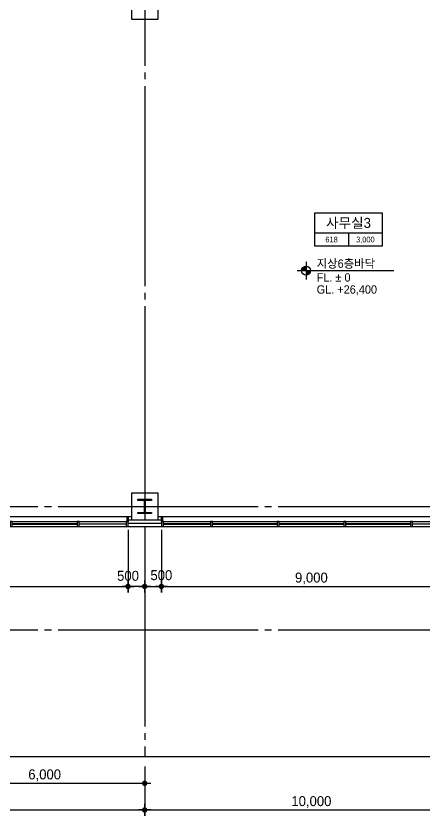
# Model space of a CAD drawing. Extents: x 14411873 to 14490035, y -1804798 to -1750552.
# Drawn here: x 14436013 to 14448251, y -1800829 to -1776851 of the extents above; entities that cross this region are included whole.
import ezdxf
from ezdxf.enums import TextEntityAlignment as Align

# ---------------------------------------------------------------- set-up
doc = ezdxf.new("R2010")
doc.units = 0
doc.header["$LTSCALE"] = 100
doc.header["$MEASUREMENT"] = 0
doc.header["$PDSIZE"] = -10
doc.linetypes.add('CEN', pattern=[66, 60, -2, 2, -2])
doc.layers.get('0').update_dxf_attribs({"linetype": 'CONTINUOUS'})
doc.layers.get('Defpoints').update_dxf_attribs({"linetype": 'CONTINUOUS'})
for name, color, linetype in [('0-내벽고정식', 7, 'CONTINUOUS'), ('CEN', 1, 'CEN'), ('COL', 2, 'CONTINUOUS'), ('col2', 3, 'CONTINUOUS'), ('DIM', 7, 'CONTINUOUS'), ('LEVEL-1', 4, 'CONTINUOUS'), ('TEXT', 2, 'CONTINUOUS'), ('TEXT1', 7, 'CONTINUOUS'), ('WALL-1', 7, 'CONTINUOUS'), ('WID', 4, 'CONTINUOUS'), ('WINE', 8, 'CONTINUOUS')]:
    doc.layers.add(name, color=color, linetype=linetype)
doc.styles.add('HY울를도M', font='HYWULM.TTF')
doc.styles.add('굴림', font='H2HDRM.TTF')
doc.dimstyles.new('DIM100', dxfattribs={"dimtxt": 300, "dimasz": 120, "dimexe": 1, "dimexo": 100, "dimgap": 60, "dimtad": 1, "dimdec": 4, "dimzin": 0, "dimdsep": 46, "dimlunit": 6, "dimtxsty": '굴림', "dimblk": 'DOTT', "dimcen": 0.09, "dimadec": 0, "dimazin": 0, "dimtfac": 1, "dimtdec": 4, "dimtofl": 0, "dimtmove": 2, "dimatfit": 2, "dimldrblk": 'DOTT', "dimfxl": 1, "dimtolj": 1, "dimtzin": 0, "dimarcsym": 0})
doc.dimstyles.new('DIM50', dxfattribs={"dimscale": 50, "dimtxt": 3, "dimasz": 1.2, "dimexe": 1, "dimexo": 1, "dimgap": 0.6, "dimtad": 1, "dimdec": 4, "dimzin": 0, "dimdsep": 46, "dimlunit": 6, "dimtxsty": '굴림', "dimblk": 'DOTT', "dimcen": 0.09, "dimadec": 0, "dimazin": 0, "dimtfac": 1, "dimtdec": 4, "dimtofl": 0, "dimtmove": 2, "dimatfit": 2, "dimldrblk": 'DOTT', "dimfxl": 1, "dimtolj": 1, "dimtzin": 0, "dimarcsym": 0})

# ---------------------------------------------------------------- blocks, each defined once
blk = doc.blocks.new('DOTT')
for p, q in [((-1.5, 0), (1.5, 0)), ((0, 1.5), (0, -1.5))]:
    blk.add_line(p, q)
at = {"color": 6, "const_width": 0.68}
blk.add_lwpolyline([(-0.34, 0, 1), (0.34, 0, 1)], format="xyb", close=True, dxfattribs=at)
blk = doc.blocks.new('*D46')
at = {"layer": 'Defpoints', "color": 0, "lineweight": -3}
for p in [(14439873, -1799049), (14449873, -1799049), (14449873, -1800649)]:
    blk.add_point(p, dxfattribs=at)
at = {"layer": 'DIM', "color": 7, "lineweight": -2}
for p, q in [((14439873, -1799349), (14439873, -1800749)), ((14449873, -1799349), (14449873, -1800749)), ((14439993, -1800649), (14449753, -1800649))]:
    blk.add_line(p, q, dxfattribs=at)
at = {"layer": 'DIM', "color": 7, "lineweight": -2, "xscale": 120, "yscale": 120, "zscale": 120, "rotation": 180}
blk.add_blockref('DOTT', (14439873, -1800649), dxfattribs=at)
at = {"layer": 'DIM', "color": 7, "lineweight": -2, "xscale": 120, "yscale": 120, "zscale": 120}
blk.add_blockref('DOTT', (14449873, -1800649), dxfattribs=at)
at = {"layer": 'DIM', "color": 3, "insert": (14444873, -1800411), "char_height": 300, "attachment_point": 5, "style": '굴림'}
blk.add_mtext('\\A1;10,000', dxfattribs=at)
blk = doc.blocks.new('*D79')
at = {"layer": 'Defpoints', "color": 0, "lineweight": -3, "ltscale": 3}
for p in [(14430373, -1792149), (14439373, -1792149), (14439373, -1793949)]:
    blk.add_point(p, dxfattribs=at)
at = {"layer": 'DIM', "color": 7, "lineweight": -2, "ltscale": 3}
for p, q in [((14430373, -1792249), (14430373, -1793950)), ((14439373, -1792249), (14439373, -1793950)), ((14430493, -1793949), (14439253, -1793949))]:
    blk.add_line(p, q, dxfattribs=at)
at = {"layer": 'DIM', "color": 7, "lineweight": -2, "ltscale": 3, "xscale": 120, "yscale": 120, "zscale": 120, "rotation": 180}
blk.add_blockref('DOTT', (14430373, -1793949), dxfattribs=at)
at = {"layer": 'DIM', "color": 7, "lineweight": -2, "ltscale": 3, "xscale": 120, "yscale": 120, "zscale": 120}
blk.add_blockref('DOTT', (14439373, -1793949), dxfattribs=at)
at = {"layer": 'DIM', "color": 3, "ltscale": 3, "insert": (14434873, -1793711), "char_height": 300, "attachment_point": 5, "style": '굴림'}
blk.add_mtext('\\A1;9,000', dxfattribs=at)
blk = doc.blocks.new('*D81')
at = {"layer": 'Defpoints', "color": 0, "lineweight": -3, "ltscale": 3}
for p in [(14439373, -1792149), (14439873, -1792149), (14439373, -1793949)]:
    blk.add_point(p, dxfattribs=at)
at = {"layer": 'DIM', "color": 7, "lineweight": -2, "ltscale": 3}
for p, q in [((14439373, -1792249), (14439373, -1793950)), ((14439873, -1792249), (14439873, -1793950)), ((14439753, -1793949), (14439493, -1793949))]:
    blk.add_line(p, q, dxfattribs=at)
at = {"layer": 'DIM', "color": 7, "lineweight": -2, "ltscale": 3, "xscale": 120, "yscale": 120, "zscale": 120, "rotation": 180}
blk.add_blockref('DOTT', (14439373, -1793949), dxfattribs=at)
at = {"layer": 'DIM', "color": 7, "lineweight": -2, "ltscale": 3, "xscale": 120, "yscale": 120, "zscale": 120}
blk.add_blockref('DOTT', (14439873, -1793949), dxfattribs=at)
at = {"layer": 'DIM', "color": 3, "ltscale": 3, "insert": (14439373, -1793632), "char_height": 300, "attachment_point": 5, "style": '굴림'}
blk.add_mtext('\\A1;500', dxfattribs=at)
blk = doc.blocks.new('aw-9000-300')
at = {"layer": 'WID'}
for points in [[(0, 0), (60, 0), (60, -150), (0, -150)], [(0, -300), (30, -300), (30, -150), (0, -150)], [(1470, -69), (1470, -81), (60, -81), (60, -69)], [(1470, 0), (1530, 0), (1530, -150), (1470, -150)], [(3470, -69), (3470, -81), (1530, -81), (1530, -69)], [(3470, 0), (3530, 0), (3530, -150), (3470, -150)], [(5470, -69), (5470, -81), (3530, -81), (3530, -69)], [(5470, 0), (5530, 0), (5530, -150), (5470, -150)], [(7470, -69), (7470, -81), (5530, -81), (5530, -69)], [(7470, 0), (7530, 0), (7530, -150), (7470, -150)], [(7530, -69), (7530, -81), (8940, -81), (8940, -69)], [(8940, 0), (9000, 0), (9000, -150), (8940, -150)], [(8970, -300), (9000, -300), (9000, -150), (8970, -150)]]:
    blk.add_lwpolyline(points, close=True, dxfattribs=at)
at = {"layer": 'WINE'}
for p, q in [((0, 0), (9000, 0)), ((0, -150), (9000, -150)), ((0, -300), (9000, -300))]:
    blk.add_line(p, q, dxfattribs=at)
blk = doc.blocks.new('*D107')
at = {"layer": 'Defpoints', "color": 0, "lineweight": -3, "ltscale": 3}
for p in [(14440373, -1792149), (14449373, -1792149), (14449373, -1793949)]:
    blk.add_point(p, dxfattribs=at)
at = {"layer": 'DIM', "color": 7, "lineweight": -2, "ltscale": 3}
for p, q in [((14440373, -1792249), (14440373, -1793950)), ((14449373, -1792249), (14449373, -1793950)), ((14440493, -1793949), (14449253, -1793949))]:
    blk.add_line(p, q, dxfattribs=at)
at = {"layer": 'DIM', "color": 7, "lineweight": -2, "ltscale": 3, "xscale": 120, "yscale": 120, "zscale": 120, "rotation": 180}
blk.add_blockref('DOTT', (14440373, -1793949), dxfattribs=at)
at = {"layer": 'DIM', "color": 7, "lineweight": -2, "ltscale": 3, "xscale": 120, "yscale": 120, "zscale": 120}
blk.add_blockref('DOTT', (14449373, -1793949), dxfattribs=at)
at = {"layer": 'DIM', "color": 3, "ltscale": 3, "insert": (14444873, -1793711), "char_height": 300, "attachment_point": 5, "style": '굴림'}
blk.add_mtext('\\A1;9,000', dxfattribs=at)
blk = doc.blocks.new('*D108')
at = {"layer": 'Defpoints', "color": 0, "lineweight": -3, "ltscale": 3}
for p in [(14439873, -1792149), (14440373, -1792149), (14440373, -1793949)]:
    blk.add_point(p, dxfattribs=at)
at = {"layer": 'DIM', "color": 7, "lineweight": -2, "ltscale": 3}
for p, q in [((14439873, -1792249), (14439873, -1793950)), ((14440373, -1792249), (14440373, -1793950)), ((14439993, -1793949), (14440253, -1793949))]:
    blk.add_line(p, q, dxfattribs=at)
at = {"layer": 'DIM', "color": 7, "lineweight": -2, "ltscale": 3, "xscale": 120, "yscale": 120, "zscale": 120, "rotation": 180}
blk.add_blockref('DOTT', (14439873, -1793949), dxfattribs=at)
at = {"layer": 'DIM', "color": 7, "lineweight": -2, "ltscale": 3, "xscale": 120, "yscale": 120, "zscale": 120}
blk.add_blockref('DOTT', (14440373, -1793949), dxfattribs=at)
at = {"layer": 'DIM', "color": 3, "ltscale": 3, "insert": (14440373, -1793613), "char_height": 300, "attachment_point": 5, "style": '굴림'}
blk.add_mtext('\\A1;500', dxfattribs=at)
blk = doc.blocks.new('*D139')
at = {"layer": 'Defpoints', "color": 0, "lineweight": -3}
for p in [(14429873, -1799049), (14439873, -1799049), (14439873, -1800649)]:
    blk.add_point(p, dxfattribs=at)
at = {"layer": 'DIM', "color": 7, "lineweight": -2}
for p, q in [((14429873, -1799349), (14429873, -1800749)), ((14439873, -1799349), (14439873, -1800749)), ((14429993, -1800649), (14439753, -1800649))]:
    blk.add_line(p, q, dxfattribs=at)
at = {"layer": 'DIM', "color": 7, "lineweight": -2, "xscale": 120, "yscale": 120, "zscale": 120, "rotation": 180}
blk.add_blockref('DOTT', (14429873, -1800649), dxfattribs=at)
at = {"layer": 'DIM', "color": 7, "lineweight": -2, "xscale": 120, "yscale": 120, "zscale": 120}
blk.add_blockref('DOTT', (14439873, -1800649), dxfattribs=at)
at = {"layer": 'DIM', "color": 3, "insert": (14434873, -1800411), "char_height": 300, "attachment_point": 5, "style": '굴림'}
blk.add_mtext('\\A1;10,000', dxfattribs=at)
blk = doc.blocks.new('TT1')
at = {"layer": 'TEXT1'}
for p, q in [((-1013, -600), (1013, -600)), ((0, -600), (0, -1000))]:
    blk.add_line(p, q, dxfattribs=at)
blk.add_lwpolyline([(-1013, 0), (1013, 0), (1013, -1000), (-1013, -1000)], close=True, dxfattribs=at)
blk = doc.blocks.new('*D194')
at = {"layer": 'Defpoints', "color": 0, "lineweight": -3}
for p in [(14433873, -1799049), (14439873, -1799049), (14439873, -1799849)]:
    blk.add_point(p, dxfattribs=at)
at = {"layer": 'DIM', "color": 7, "lineweight": -2}
for p, q in [((14433873, -1799349), (14433873, -1799949)), ((14439873, -1799349), (14439873, -1799949)), ((14433993, -1799849), (14439753, -1799849))]:
    blk.add_line(p, q, dxfattribs=at)
at = {"layer": 'DIM', "color": 7, "lineweight": -2, "xscale": 120, "yscale": 120, "zscale": 120, "rotation": 180}
blk.add_blockref('DOTT', (14433873, -1799849), dxfattribs=at)
at = {"layer": 'DIM', "color": 7, "lineweight": -2, "xscale": 120, "yscale": 120, "zscale": 120}
blk.add_blockref('DOTT', (14439873, -1799849), dxfattribs=at)
at = {"layer": 'DIM', "color": 3, "insert": (14436873, -1799610), "char_height": 300, "attachment_point": 5, "style": '굴림'}
blk.add_mtext('\\A1;6,000', dxfattribs=at)

msp = doc.modelspace()

# ---------------------------------------------------------------- hatches: boundary and pattern name
at = {"layer": 'LEVEL-1'}
h = msp.add_hatch(color=256, dxfattribs=at)
h.paths.add_polyline_path([(14444714.79842, -1784483.17138), (14444714.79842, -1784348.77272, 0.4142135624), (14444580.39977, -1784483.17138)])
h.paths.add_polyline_path([(14444714.79842, -1784483.17138), (14444714.79842, -1784617.57003, 0.4142135624), (14444849.19708, -1784483.17138)])

# ---------------------------------------------------------------- linework, layer by layer
at = {"layer": '0-내벽고정식'}
for p, q in [((14439373.21251, -1791849.19177), (14439473.21251, -1791849.19177)), ((14440273.21251, -1791849.19177), (14440373.21251, -1791849.19177))]:
    msp.add_line(p, q, dxfattribs=at)
at = {"layer": 'CEN', "linetype": 'CEN'}
for p, q in [((14439873.21251, -1759149.19177), (14439873.21251, -1799049.19177)), ((14417473.21251, -1791549.19177), (14481473.21251, -1791549.19177)), ((14417473.21251, -1791549.19177), (14481473.21251, -1791549.19177)), ((14417473.21251, -1795249.19177), (14481473.21251, -1795249.19177))]:
    msp.add_line(p, q, dxfattribs=at)
at = {"layer": 'COL'}
for points in [[(14440273.21251, -1776949.19177), (14440273.21251, -1776149.19177), (14439473.21251, -1776149.19177), (14439473.21251, -1776949.19177)], [(14440273.21251, -1791949.19177), (14440273.21251, -1791149.19177), (14439473.21251, -1791149.19177), (14439473.21251, -1791949.19177)]]:
    msp.add_lwpolyline(points, close=True, dxfattribs=at)
at = {"layer": 'col2'}
msp.add_lwpolyline([(14439669.71251, -1791763.19177), (14439669.71251, -1791728.19177), (14439863.21251, -1791728.19177), (14439863.21251, -1791370.19177), (14439669.71251, -1791370.19177), (14439669.71251, -1791335.19177), (14440076.71251, -1791335.19177), (14440076.71251, -1791370.19177), (14439883.21251, -1791370.19177), (14439883.21251, -1791728.19177), (14440076.71251, -1791728.19177), (14440076.71251, -1791763.19177)], close=True, dxfattribs=at)
at = {"layer": 'Defpoints', "color": 76}
msp.add_lwpolyline([(14417473.21251, -1799049.19177), (14481473.21251, -1799049.19177), (14481473.21251, -1759149.19177), (14417473.21251, -1759149.19177)], close=True, dxfattribs=at)
at = {"layer": 'LEVEL-1'}
for p, q in [((14444714.80558, -1784214.37407), (14444714.80558, -1784751.96869)), ((14444446.00111, -1784483.17138), (14447350.35619, -1784483.17138))]:
    msp.add_line(p, q, dxfattribs=at)
msp.add_circle((14444714.79842, -1784483.17138), 134.39866, dxfattribs=at)
at = {"layer": 'WALL-1', "color": 4}
for p, q in [((14439373.21251, -1791949.19177), (14440373.21251, -1791949.19177)), ((14439373.21251, -1792049.19177), (14440373.21251, -1792049.19177)), ((14439373.21251, -1792149.19177), (14440373.21251, -1792149.19177))]:
    msp.add_line(p, q, dxfattribs=at)

# ---------------------------------------------------------------- block references
at = {"layer": 'TEXT1'}
msp.add_blockref('TT1', (14445985.0892, -1782751.39933), dxfattribs=at)
at = {"layer": 'WID', "xscale": -1, "rotation": 180}
for p in [(14430373.21251, -1792149.19177), (14440373.21251, -1792149.19177)]:
    msp.add_blockref('aw-9000-300', p, dxfattribs=at)

# ---------------------------------------------------------------- texts
at = {"layer": 'TEXT', "style": 'HY울를도M'}
for s, p in [('지상6층바닥', (14445031.91752, -1784397.78396)), ('FL. %%p 0', (14445031.91752, -1784810.74989)), ('GL. +26,400', (14445031.91752, -1785173.11174))]:
    msp.add_text(s, height=250, dxfattribs=at).set_placement(p)
at = {"layer": 'TEXT1', "style": 'HY울를도M'}
msp.add_text('사무실3', height=300, dxfattribs=at).set_placement((14445985.0892, -1783202.18941), align=Align.CENTER)
at = {"layer": 'TEXT1', "color": 2, "style": 'HY울를도M'}
msp.add_text('618', height=170, dxfattribs=at).set_placement((14445478.34125, -1783551.31933), align=Align.MIDDLE_CENTER)
at = {"layer": 'TEXT1', "style": 'HY울를도M'}
msp.add_text('3,000', height=170, dxfattribs=at).set_placement((14446491.83716, -1783551.31933), align=Align.MIDDLE_CENTER)

# ---------------------------------------------------------------- dimensions: what is measured, and where the dimension line sits
at = {"layer": 'DIM', "ltscale": 3}
for base, p1, p2, picture, middle in [((14439373.21251, -1793949.19177), (14430373.21251, -1792149.19177), (14439373.21251, -1792149.19177), '*D79', (14434873.21251, -1793710.52346)), ((14449373.21251, -1793949.19177), (14440373.21251, -1792149.19177), (14449373.21251, -1792149.19177), '*D107', (14444873.21251, -1793710.52346))]:
    dim = msp.add_linear_dim(base=base, p1=p1, p2=p2, dimstyle='DIM100', dxfattribs=at)
    dim.commit()
    dim.dimension.update_dxf_attribs({"geometry": picture, "text_midpoint": middle})
dim = msp.add_linear_dim(base=(14439373.21251, -1793949.19177), p1=(14439873.21251, -1792149.19177), p2=(14439373.21251, -1792149.19177), angle=180, dimstyle='DIM100', dxfattribs=at)
dim.commit()
dim.dimension.update_dxf_attribs({"geometry": '*D81', "text_midpoint": (14439373.21251, -1793632.23789), "dimtype": 128})
dim = msp.add_linear_dim(base=(14440373.21251, -1793949.19177), p1=(14439873.21251, -1792149.19177), p2=(14440373.21251, -1792149.19177), dimstyle='DIM100', dxfattribs=at)
dim.commit()
dim.dimension.update_dxf_attribs({"geometry": '*D108', "text_midpoint": (14440373.21251, -1793613.21804), "dimtype": 128})
at = {"layer": 'DIM'}
for base, p1, p2, picture, middle in [((14439873.21252, -1800649.19136), (14429873.21252, -1799049.19177), (14439873.21252, -1799049.1914), '*D139', (14434873.21252, -1800410.52305)), ((14439873.21251, -1799849.19136), (14433873.21251, -1799049.19177), (14439873.21251, -1799049.19177), '*D194', (14436873.21251, -1799610.15313)), ((14449873.21251, -1800649.19136), (14439873.21251, -1799049.19177), (14449873.21251, -1799049.1914), '*D46', (14444873.21251, -1800410.52305))]:
    dim = msp.add_linear_dim(base=base, p1=p1, p2=p2, dimstyle='DIM50', override={"dimscale": 100, "dimexo": 3}, dxfattribs=at)
    dim.commit()
    dim.dimension.update_dxf_attribs({"geometry": picture, "text_midpoint": middle})

doc.saveas('drawing.dxf')
